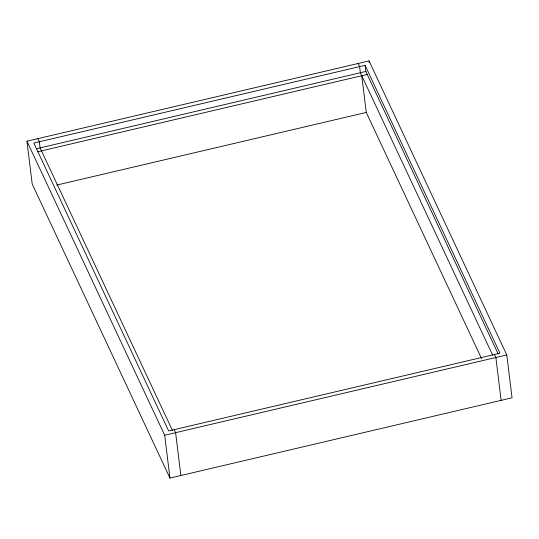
<?xml version="1.0" encoding="UTF-8"?>
<svg xmlns="http://www.w3.org/2000/svg" width="539" height="539" viewBox="0 0 539 539"><rect width="100%" height="100%" fill="white"/><g stroke="black" fill="none" stroke-linecap="round" stroke-linejoin="round"><path stroke-width="0.81" d="M26.95 141.205L369.053 60.92L506.788 354.952L512.05 397.795L169.947 478.08L32.212 184.048L26.95 141.205L164.685 435.229L169.947 478.08M365.071 65.327L33.816 143.064L168.667 430.944L499.929 353.207L365.071 65.327L365.826 71.451L498.164 353.961M36.147 148.818L365.826 71.451M37.541 151.803L367.227 74.436M56.642 185.099L366.264 112.442L481.502 358.448M164.685 435.229L506.788 354.952M358.132 63.487L359.601 66.614L360.355 72.738L492.686 355.248M494.452 354.494L495.867 357.512L501.129 400.362M37.871 138.638L39.334 141.77L40.088 147.888L172.419 430.405M174.185 429.65L175.599 432.669L180.868 475.513M369.053 60.92L369.255 62.571M361.75 75.723L366.264 112.442"/></g></svg>
